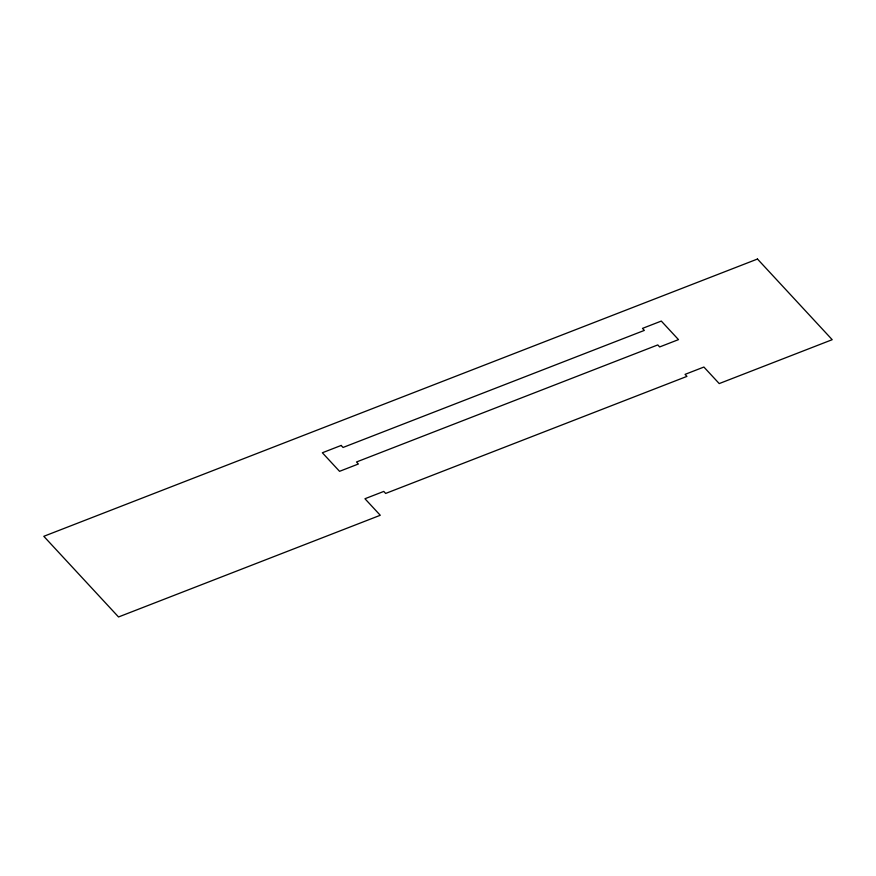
<?xml version="1.0" encoding="UTF-8"?>
<svg xmlns="http://www.w3.org/2000/svg" width="876" height="876" viewBox="0 0 876 876"><rect width="100%" height="100%" fill="white"/><g stroke="black" fill="none" stroke-linecap="round" stroke-linejoin="round"><path stroke-width="1.31" d="M757.477 259.033L43.8 536.309L118.523 616.967L380.272 515.274L364.953 498.74L383.787 491.425L385.648 493.44L686.937 376.384L685.065 374.37L703.899 367.044L719.218 383.579L832.2 339.691L757.477 259.033M341.191 445.446L322.357 452.761L339.549 471.321L358.372 464.006L356.51 461.98L657.788 344.925L659.661 346.94L678.495 339.625L661.303 321.076L642.469 328.39L644.342 330.405L343.053 447.461L341.191 445.446"/></g></svg>
